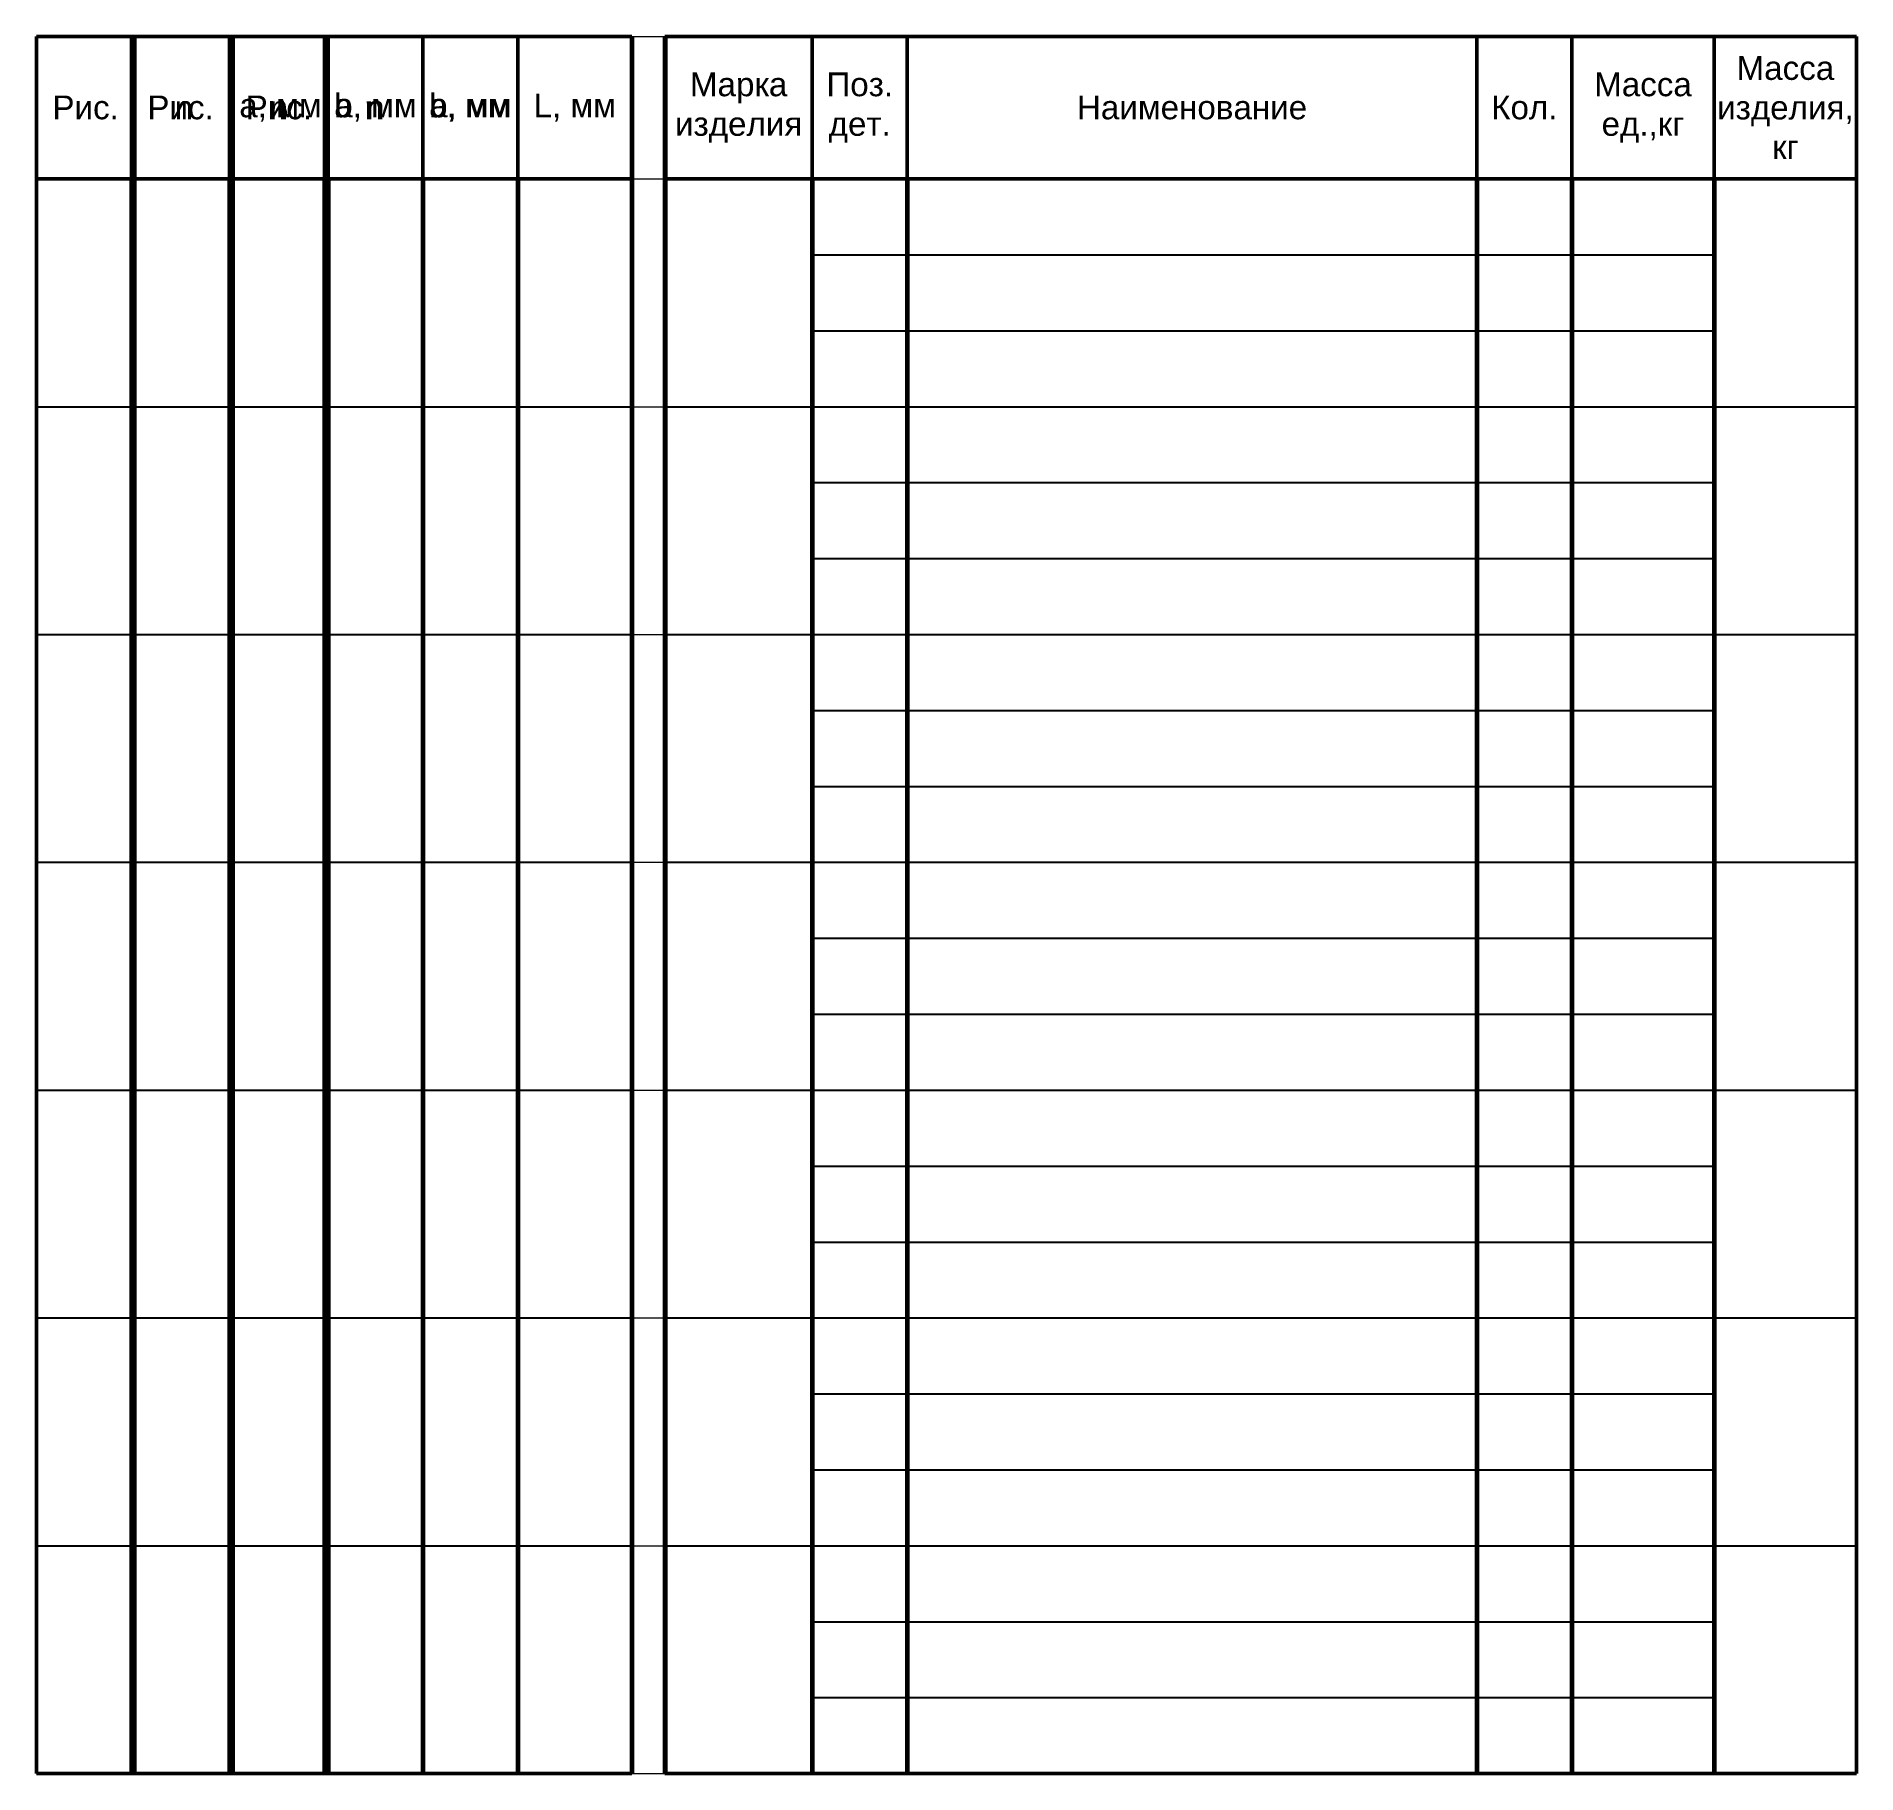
# Model space of a CAD drawing. Header units: millimetres. Extents: x 223 to 415, y 99 to 282.
import ezdxf

# ---------------------------------------------------------------- set-up
doc = ezdxf.new("R2010")
doc.units = ezdxf.units.MM
doc.layers.get('DefPoints').update_dxf_attribs({"color": 6})
doc.styles.add('Спецификации', font='arial.ttf')

# ---------------------------------------------------------------- blocks, each defined once
blk = doc.blocks.new('*T119')
at = {"color": 7, "linetype": 'Continuous', "lineweight": 50, "ltscale": 25}
for p, q in [((0, 0), (42.35, 0)), ((0, 0), (0, -15.01)), ((10.35, 0), (10.35, -15.01)), ((20.35, 0), (20.35, -15.01)), ((30.35, 0), (30.35, -15.01)), ((45.85, 0), (171.37, 0)), ((61.37, 0), (61.37, -15.01)), ((71.37, 0), (71.37, -15.01)), ((131.37, 0), (131.37, -15.01)), ((141.37, 0), (141.37, -15.01)), ((156.37, 0), (156.37, -15.01)), ((171.37, 0), (171.37, -183.01)), ((0, -183.01), (42.35, -183.01)), ((45.85, -183.01), (171.37, -183.01))]:
    blk.add_line(p, q, dxfattribs=at)
at = {"color": 0, "linetype": 'Continuous', "lineweight": 60, "ltscale": 25}
for p, q in [((42.35, 0), (42.35, -183.01)), ((45.85, 0), (45.85, -183.01)), ((0, -15.01), (0, -183.01)), ((10.35, -15.01), (10.35, -183.01)), ((20.35, -15.01), (20.35, -183.01)), ((30.35, -15.01), (30.35, -183.01)), ((61.37, -15.01), (61.37, -183.01)), ((71.37, -15.01), (71.37, -183.01)), ((131.37, -15.01), (131.37, -183.01)), ((141.37, -15.01), (141.37, -183.01)), ((156.37, -15.01), (156.37, -183.01))]:
    blk.add_line(p, q, dxfattribs=at)
at = {"color": 0, "linetype": 'Continuous', "lineweight": 40, "ltscale": 25}
for p, q in [((0, -15.01), (42.35, -15.01)), ((45.85, -15.01), (141.37, -15.01)), ((156.37, -15.01), (171.37, -15.01))]:
    blk.add_line(p, q, dxfattribs=at)
at = {"color": 7, "linetype": 'Continuous', "lineweight": 40, "ltscale": 25}
blk.add_line((141.37, -15.01), (156.37, -15.01), dxfattribs=at)
at = {"color": 7, "linetype": 'Continuous', "lineweight": 25, "ltscale": 25}
for p, q in [((61.37, -23.01), (156.37, -23.01)), ((61.37, -31.01), (156.37, -31.01)), ((0, -39.01), (42.35, -39.01)), ((45.85, -39.01), (171.37, -39.01)), ((61.37, -47.01), (156.37, -47.01)), ((61.37, -55.01), (156.37, -55.01)), ((0, -63.01), (42.35, -63.01)), ((45.85, -63.01), (171.37, -63.01)), ((61.37, -71.01), (156.37, -71.01)), ((61.37, -79.01), (156.37, -79.01)), ((0, -87.01), (42.35, -87.01)), ((45.85, -87.01), (171.37, -87.01)), ((61.37, -95.01), (156.37, -95.01)), ((61.37, -103.01), (156.37, -103.01)), ((0, -111.01), (42.35, -111.01)), ((45.85, -111.01), (171.37, -111.01)), ((61.37, -119.01), (156.37, -119.01)), ((61.37, -127.01), (156.37, -127.01)), ((0, -135.01), (42.35, -135.01)), ((45.85, -135.01), (171.37, -135.01)), ((61.37, -143.01), (156.37, -143.01)), ((61.37, -151.01), (156.37, -151.01)), ((0, -159.01), (42.35, -159.01)), ((45.85, -159.01), (171.37, -159.01)), ((61.37, -167.01), (156.37, -167.01)), ((61.37, -175.01), (156.37, -175.01))]:
    blk.add_line(p, q, dxfattribs=at)
at = {"layer": 'DefPoints', "color": 8, "linetype": 'ByBlock', "lineweight": 0, "ltscale": 25}
for p, q in [((42.35, 0), (45.85, 0)), ((42.35, -15.01), (45.85, -15.01)), ((42.35, -39.01), (45.85, -39.01)), ((42.35, -63.01), (45.85, -63.01)), ((42.35, -87.01), (45.85, -87.01)), ((42.35, -111.01), (45.85, -111.01)), ((42.35, -135.01), (45.85, -135.01)), ((42.35, -159.01), (45.85, -159.01)), ((42.35, -183.01), (45.85, -183.01))]:
    blk.add_line(p, q, dxfattribs=at)
at = {"color": 1, "linetype": 'Continuous', "ltscale": 25, "char_height": 2.5, "attachment_point": 5, "style": 'Спецификации'}
for s, insert, width in [('Марка^Jизделия', (53.61, -7.5), 14.5154), ('{\\fArial|b0|i0|c0;Поз.^Jдет.', (66.37, -7.5), 9), ('{\\fArial|b0|i0|c0;Масса^Jед.,кг', (148.87, -7.5), 14), ('{\\fArial|b0|i0|c0;Масса ^Jизделия,^Jкг', (163.87, -7.5), 14), ('{\\fArial Cyr|b0|i0|c204|p34;Рис.}', (5.18, -7.5), 9.3548), ('{\\fArial Cyr|b0|i0|c0|p34;n}', (15.35, -7.5), 9), ('{\\fArial Cyr|b0|i0|c204|p34;с, мм}', (25.35, -7.5), 9), ('{\\fArial Cyr|b0|i0|c0|p34;L\\fArial Cyr|b0|i0|c204|p34;, мм}', (36.35, -7.5), 11), ('{\\fArial Cyr|b0|i0|c0;', (44.1, -7.5), 2.5), ('{\\fArial|b0|i0|c0;Наименование', (101.37, -7.5), 59), ('{\\fArial|b0|i0|c0;Кол.', (136.37, -7.5), 9)]:
    blk.add_mtext(s, dxfattribs=dict(at, insert=insert, width=width))
blk = doc.blocks.new('*T120')
at = {"color": 0, "linetype": 'Continuous', "lineweight": 50, "ltscale": 25}
for p, q in [((0, 0), (42.35, 0)), ((0, 0), (0, -15.01)), ((10.35, 0), (10.35, -15.01)), ((20.35, 0), (20.35, -15.01)), ((30.35, 0), (30.35, -15.01)), ((42.35, 0), (42.35, -39.01)), ((45.85, 0), (171.37, 0)), ((45.85, 0), (45.85, -39.01)), ((61.37, 0), (61.37, -15.01)), ((71.37, 0), (71.37, -15.01)), ((131.37, 0), (131.37, -15.01)), ((141.37, 0), (141.37, -15.01)), ((156.37, 0), (156.37, -15.01)), ((171.37, 0), (171.37, -15.01)), ((0, -15.01), (42.35, -15.01)), ((45.85, -15.01), (171.37, -15.01))]:
    blk.add_line(p, q, dxfattribs=at)
at = {"color": 7, "linetype": 'Continuous', "lineweight": 50, "ltscale": 25}
for p, q in [((0, -15.01), (0, -183.01)), ((10.35, -15.01), (10.35, -183.01)), ((20.35, -15.01), (20.35, -183.01)), ((30.35, -15.01), (30.35, -183.01)), ((61.37, -15.01), (61.37, -183.01)), ((71.37, -15.01), (71.37, -183.01)), ((131.37, -15.01), (131.37, -183.01)), ((141.37, -15.01), (141.37, -183.01)), ((156.37, -15.01), (156.37, -183.01)), ((171.37, -15.01), (171.37, -183.01)), ((42.35, -39.01), (42.35, -183.01)), ((45.85, -39.01), (45.85, -183.01)), ((0, -183.01), (42.35, -183.01)), ((45.85, -183.01), (171.37, -183.01))]:
    blk.add_line(p, q, dxfattribs=at)
at = {"color": 7, "linetype": 'Continuous', "lineweight": 25, "ltscale": 25}
for p, q in [((61.37, -23.01), (156.37, -23.01)), ((61.37, -31.01), (156.37, -31.01)), ((0, -39.01), (42.35, -39.01)), ((45.85, -39.01), (171.37, -39.01)), ((61.37, -47.01), (156.37, -47.01)), ((61.37, -55.01), (156.37, -55.01)), ((0, -63.01), (42.35, -63.01)), ((45.85, -63.01), (171.37, -63.01)), ((61.37, -71.01), (156.37, -71.01)), ((61.37, -79.01), (156.37, -79.01)), ((0, -87.01), (42.35, -87.01)), ((45.85, -87.01), (171.37, -87.01)), ((61.37, -95.01), (156.37, -95.01)), ((61.37, -103.01), (156.37, -103.01)), ((0, -111.01), (42.35, -111.01)), ((45.85, -111.01), (171.37, -111.01)), ((61.37, -119.01), (156.37, -119.01)), ((61.37, -127.01), (156.37, -127.01)), ((0, -135.01), (42.35, -135.01)), ((45.85, -135.01), (171.37, -135.01)), ((61.37, -143.01), (156.37, -143.01)), ((61.37, -151.01), (156.37, -151.01)), ((0, -159.01), (42.35, -159.01)), ((45.85, -159.01), (171.37, -159.01)), ((61.37, -167.01), (156.37, -167.01)), ((61.37, -175.01), (156.37, -175.01))]:
    blk.add_line(p, q, dxfattribs=at)
at = {"layer": 'DefPoints', "color": 8, "linetype": 'ByBlock', "lineweight": 0, "ltscale": 25}
for p, q in [((42.35, 0), (45.85, 0)), ((42.35, -15.01), (45.85, -15.01)), ((42.35, -39.01), (45.85, -39.01)), ((42.35, -63.01), (45.85, -63.01)), ((42.35, -87.01), (45.85, -87.01)), ((42.35, -111.01), (45.85, -111.01)), ((42.35, -135.01), (45.85, -135.01)), ((42.35, -159.01), (45.85, -159.01)), ((42.35, -183.01), (45.85, -183.01))]:
    blk.add_line(p, q, dxfattribs=at)
at = {"color": 1, "linetype": 'Continuous', "ltscale": 25, "char_height": 2.5, "attachment_point": 5, "style": 'Спецификации'}
for s, insert, width in [('Марка^Jизделия', (53.61, -7.5), 14.5154), ('{\\fArial|b0|i0|c0;Поз.^Jдет.', (66.37, -7.5), 9), ('{\\fArial|b0|i0|c0;Масса^Jед.,кг', (148.87, -7.5), 14), ('{\\fArial|b0|i0|c0;Масса ^Jизделия,^Jкг', (163.87, -7.5), 14), ('{\\fArial Cyr|b0|i0|c0;n', (5.18, -7.5), 9.3548), ('{\\fArial Cyr|b0|i0|c204|p34;а, мм}', (15.35, -7.5), 9), ('{\\fArial Cyr|b0|i0|c0|p34;b\\fArial Cyr|b0|i0|c204|p34;, мм}', (25.35, -7.5), 9), ('{\\fArial Cyr|b0|i0|c0|p34;L\\fArial Cyr|b0|i0|c204|p34;, мм}', (36.35, -7.5), 11), ('{\\fArial Cyr|b0|i0|c0;', (44.1, -7.5), 2.5), ('{\\fArial|b0|i0|c0;Наименование', (101.37, -7.5), 59), ('{\\fArial|b0|i0|c0;Кол.', (136.37, -7.5), 9)]:
    blk.add_mtext(s, dxfattribs=dict(at, insert=insert, width=width))
blk = doc.blocks.new('*T121')
at = {"color": 0, "linetype": 'Continuous', "lineweight": 50, "ltscale": 25}
for p, q in [((0, 0), (62.71, 0)), ((0, 0), (0, -15.01)), ((10.35, 0), (10.35, -15.01)), ((20.71, 0), (20.71, -15.01)), ((30.71, 0), (30.71, -15.01)), ((40.71, 0), (40.71, -15.01)), ((50.71, 0), (50.71, -15.01)), ((62.71, 0), (62.71, -39.01)), ((66.21, 0), (191.72, 0)), ((66.21, 0), (66.21, -39.01)), ((81.72, 0), (81.72, -15.01)), ((91.72, 0), (91.72, -15.01)), ((151.72, 0), (151.72, -15.01)), ((161.72, 0), (161.72, -15.01)), ((176.72, 0), (176.72, -15.01)), ((191.72, 0), (191.72, -15.01)), ((0, -15.01), (62.71, -15.01)), ((66.21, -15.01), (191.72, -15.01))]:
    blk.add_line(p, q, dxfattribs=at)
at = {"color": 7, "linetype": 'Continuous', "lineweight": 50, "ltscale": 25}
for p, q in [((0, -15.01), (0, -183.01)), ((10.35, -15.01), (10.35, -183.01)), ((20.71, -15.01), (20.71, -183.01)), ((30.71, -15.01), (30.71, -183.01)), ((40.71, -15.01), (40.71, -183.01)), ((50.71, -15.01), (50.71, -183.01)), ((81.72, -15.01), (81.72, -183.01)), ((91.72, -15.01), (91.72, -183.01)), ((151.72, -15.01), (151.72, -183.01)), ((161.72, -15.01), (161.72, -183.01)), ((176.72, -15.01), (176.72, -183.01)), ((191.72, -15.01), (191.72, -183.01)), ((62.71, -39.01), (62.71, -183.01)), ((66.21, -39.01), (66.21, -183.01)), ((0, -183.01), (62.71, -183.01)), ((66.21, -183.01), (191.72, -183.01))]:
    blk.add_line(p, q, dxfattribs=at)
at = {"color": 7, "linetype": 'Continuous', "lineweight": 25, "ltscale": 25}
for p, q in [((81.72, -23.01), (176.72, -23.01)), ((81.72, -31.01), (176.72, -31.01)), ((0, -39.01), (62.71, -39.01)), ((66.21, -39.01), (191.72, -39.01)), ((81.72, -47.01), (176.72, -47.01)), ((81.72, -55.01), (176.72, -55.01)), ((0, -63.01), (62.71, -63.01)), ((66.21, -63.01), (191.72, -63.01)), ((81.72, -71.01), (176.72, -71.01)), ((81.72, -79.01), (176.72, -79.01)), ((0, -87.01), (62.71, -87.01)), ((66.21, -87.01), (191.72, -87.01)), ((81.72, -95.01), (176.72, -95.01)), ((81.72, -103.01), (176.72, -103.01)), ((0, -111.01), (62.71, -111.01)), ((66.21, -111.01), (191.72, -111.01)), ((81.72, -119.01), (176.72, -119.01)), ((81.72, -127.01), (176.72, -127.01)), ((0, -135.01), (62.71, -135.01)), ((66.21, -135.01), (191.72, -135.01)), ((81.72, -143.01), (176.72, -143.01)), ((81.72, -151.01), (176.72, -151.01)), ((0, -159.01), (62.71, -159.01)), ((66.21, -159.01), (191.72, -159.01)), ((81.72, -167.01), (176.72, -167.01)), ((81.72, -175.01), (176.72, -175.01))]:
    blk.add_line(p, q, dxfattribs=at)
at = {"layer": 'DefPoints', "color": 8, "linetype": 'ByBlock', "lineweight": 0, "ltscale": 25}
for p, q in [((62.71, 0), (66.21, 0)), ((62.71, -15.01), (66.21, -15.01)), ((62.71, -39.01), (66.21, -39.01)), ((62.71, -63.01), (66.21, -63.01)), ((62.71, -87.01), (66.21, -87.01)), ((62.71, -111.01), (66.21, -111.01)), ((62.71, -135.01), (66.21, -135.01)), ((62.71, -159.01), (66.21, -159.01)), ((62.71, -183.01), (66.21, -183.01))]:
    blk.add_line(p, q, dxfattribs=at)
at = {"color": 1, "linetype": 'Continuous', "ltscale": 25, "char_height": 2.5, "attachment_point": 5, "style": 'Спецификации'}
for s, insert, width in [('Марка^Jизделия', (73.97, -7.5), 14.5154), ('{\\fArial|b0|i0|c0;Поз.^Jдет.', (86.72, -7.5), 9), ('{\\fArial|b0|i0|c0;Масса^Jед.,кг', (169.22, -7.5), 14), ('{\\fArial|b0|i0|c0;Масса ^Jизделия,^Jкг', (184.22, -7.5), 14), ('Рис.', (5.18, -7.5), 9.3548), ('{\\fArial Cyr|b0|i0|c0;n', (15.53, -7.5), 9.3548), ('{\\fArial Cyr|b0|i0|c204|p34;а, мм}', (25.71, -7.5), 9), ('{\\fArial Cyr|b0|i0|c0|p34;b\\fArial Cyr|b0|i0|c204|p34;, мм}', (35.71, -7.5), 9), ('c, мм', (45.71, -7.5), 9), ('{\\fArial Cyr|b0|i0|c0|p34;L\\fArial Cyr|b0|i0|c204|p34;, мм}', (56.71, -7.5), 11), ('{\\fArial Cyr|b0|i0|c0;', (64.46, -7.5), 2.5), ('{\\fArial|b0|i0|c0;Наименование', (121.72, -7.5), 59), ('{\\fArial|b0|i0|c0;Кол.', (156.72, -7.5), 9)]:
    blk.add_mtext(s, dxfattribs=dict(at, insert=insert, width=width))
blk = doc.blocks.new('*T122')
at = {"color": 7, "linetype": 'Continuous', "lineweight": 50, "ltscale": 25}
for p, q in [((0, 0), (32.35, 0)), ((0, 0), (0, -15.01)), ((10.35, 0), (10.35, -15.01)), ((20.35, 0), (20.35, -15.01)), ((35.85, 0), (161.37, 0)), ((51.37, 0), (51.37, -15.01)), ((61.37, 0), (61.37, -15.01)), ((121.37, 0), (121.37, -15.01)), ((131.37, 0), (131.37, -15.01)), ((146.37, 0), (146.37, -15.01)), ((161.37, 0), (161.37, -183.01)), ((0, -183.01), (32.35, -183.01)), ((35.85, -183.01), (161.37, -183.01))]:
    blk.add_line(p, q, dxfattribs=at)
at = {"color": 0, "linetype": 'Continuous', "lineweight": 60, "ltscale": 25}
for p, q in [((32.35, 0), (32.35, -183.01)), ((35.85, 0), (35.85, -183.01)), ((0, -15.01), (0, -183.01)), ((10.35, -15.01), (10.35, -183.01)), ((20.35, -15.01), (20.35, -183.01)), ((51.37, -15.01), (51.37, -183.01)), ((61.37, -15.01), (61.37, -183.01)), ((121.37, -15.01), (121.37, -183.01)), ((131.37, -15.01), (131.37, -183.01)), ((146.37, -15.01), (146.37, -183.01))]:
    blk.add_line(p, q, dxfattribs=at)
at = {"color": 0, "linetype": 'Continuous', "lineweight": 40, "ltscale": 25}
for p, q in [((0, -15.01), (32.35, -15.01)), ((35.85, -15.01), (131.37, -15.01)), ((146.37, -15.01), (161.37, -15.01))]:
    blk.add_line(p, q, dxfattribs=at)
at = {"color": 7, "linetype": 'Continuous', "lineweight": 40, "ltscale": 25}
blk.add_line((131.37, -15.01), (146.37, -15.01), dxfattribs=at)
at = {"color": 7, "linetype": 'Continuous', "lineweight": 25, "ltscale": 25}
for p, q in [((51.37, -23.01), (146.37, -23.01)), ((51.37, -31.01), (146.37, -31.01)), ((0, -39.01), (32.35, -39.01)), ((35.85, -39.01), (161.37, -39.01)), ((51.37, -47.01), (146.37, -47.01)), ((51.37, -55.01), (146.37, -55.01)), ((0, -63.01), (32.35, -63.01)), ((35.85, -63.01), (161.37, -63.01)), ((51.37, -71.01), (146.37, -71.01)), ((51.37, -79.01), (146.37, -79.01)), ((0, -87.01), (32.35, -87.01)), ((35.85, -87.01), (161.37, -87.01)), ((51.37, -95.01), (146.37, -95.01)), ((51.37, -103.01), (146.37, -103.01)), ((0, -111.01), (32.35, -111.01)), ((35.85, -111.01), (161.37, -111.01)), ((51.37, -119.01), (146.37, -119.01)), ((51.37, -127.01), (146.37, -127.01)), ((0, -135.01), (32.35, -135.01)), ((35.85, -135.01), (161.37, -135.01)), ((51.37, -143.01), (146.37, -143.01)), ((51.37, -151.01), (146.37, -151.01)), ((0, -159.01), (32.35, -159.01)), ((35.85, -159.01), (161.37, -159.01)), ((51.37, -167.01), (146.37, -167.01)), ((51.37, -175.01), (146.37, -175.01))]:
    blk.add_line(p, q, dxfattribs=at)
at = {"layer": 'DefPoints', "color": 8, "linetype": 'ByBlock', "lineweight": 0, "ltscale": 25}
for p, q in [((32.35, 0), (35.85, 0)), ((32.35, -15.01), (35.85, -15.01)), ((32.35, -39.01), (35.85, -39.01)), ((32.35, -63.01), (35.85, -63.01)), ((32.35, -87.01), (35.85, -87.01)), ((32.35, -111.01), (35.85, -111.01)), ((32.35, -135.01), (35.85, -135.01)), ((32.35, -159.01), (35.85, -159.01)), ((32.35, -183.01), (35.85, -183.01))]:
    blk.add_line(p, q, dxfattribs=at)
at = {"color": 1, "linetype": 'Continuous', "ltscale": 25, "char_height": 2.5, "attachment_point": 5, "style": 'Спецификации'}
for s, insert, width in [('Марка^Jизделия', (43.61, -7.5), 14.5154), ('{\\fArial|b0|i0|c0;Поз.^Jдет.', (56.37, -7.5), 9), ('{\\fArial|b0|i0|c0;Масса^Jед.,кг', (138.87, -7.5), 14), ('{\\fArial|b0|i0|c0;Масса ^Jизделия,^Jкг', (153.87, -7.5), 14), ('{\\fArial Cyr|b0|i0|c0;n', (5.18, -7.5), 9.3548), ('{\\fArial Cyr|b0|i0|c204|p34;а, мм}', (15.35, -7.5), 9), ('{\\fArial Cyr|b0|i0|c0|p34;L\\fArial Cyr|b0|i0|c204|p34;, мм}', (26.35, -7.5), 11), ('{\\fArial Cyr|b0|i0|c0;', (34.1, -7.5), 2.5), ('{\\fArial|b0|i0|c0;Наименование', (91.37, -7.5), 59), ('{\\fArial|b0|i0|c0;Кол.', (126.37, -7.5), 9)]:
    blk.add_mtext(s, dxfattribs=dict(at, insert=insert, width=width))
blk = doc.blocks.new('*T123')
at = {"color": 7, "linetype": 'Continuous', "lineweight": 50, "ltscale": 25}
for p, q in [((0, 0), (52.71, 0)), ((0, 0), (0, -15.01)), ((10.35, 0), (10.35, -15.01)), ((20.71, 0), (20.71, -15.01)), ((30.71, 0), (30.71, -15.01)), ((40.71, 0), (40.71, -15.01)), ((56.21, 0), (181.72, 0)), ((71.72, 0), (71.72, -15.01)), ((81.72, 0), (81.72, -15.01)), ((141.72, 0), (141.72, -15.01)), ((151.72, 0), (151.72, -15.01)), ((166.72, 0), (166.72, -15.01)), ((181.72, 0), (181.72, -183.01)), ((0, -183.01), (52.71, -183.01)), ((56.21, -183.01), (181.72, -183.01))]:
    blk.add_line(p, q, dxfattribs=at)
at = {"color": 0, "linetype": 'Continuous', "lineweight": 60, "ltscale": 25}
for p, q in [((52.71, 0), (52.71, -183.01)), ((56.21, 0), (56.21, -183.01)), ((0, -15.01), (0, -183.01)), ((10.35, -15.01), (10.35, -183.01)), ((20.71, -15.01), (20.71, -183.01)), ((30.71, -15.01), (30.71, -183.01)), ((40.71, -15.01), (40.71, -183.01)), ((71.72, -15.01), (71.72, -183.01)), ((81.72, -15.01), (81.72, -183.01)), ((141.72, -15.01), (141.72, -183.01)), ((151.72, -15.01), (151.72, -183.01)), ((166.72, -15.01), (166.72, -183.01))]:
    blk.add_line(p, q, dxfattribs=at)
at = {"color": 0, "linetype": 'Continuous', "lineweight": 40, "ltscale": 25}
for p, q in [((0, -15.01), (52.71, -15.01)), ((56.21, -15.01), (151.72, -15.01)), ((166.72, -15.01), (181.72, -15.01))]:
    blk.add_line(p, q, dxfattribs=at)
at = {"color": 7, "linetype": 'Continuous', "lineweight": 40, "ltscale": 25}
blk.add_line((151.72, -15.01), (166.72, -15.01), dxfattribs=at)
at = {"color": 7, "linetype": 'Continuous', "lineweight": 25, "ltscale": 25}
for p, q in [((71.72, -23.01), (166.72, -23.01)), ((71.72, -31.01), (166.72, -31.01)), ((0, -39.01), (52.71, -39.01)), ((56.21, -39.01), (181.72, -39.01)), ((71.72, -47.01), (166.72, -47.01)), ((71.72, -55.01), (166.72, -55.01)), ((0, -63.01), (52.71, -63.01)), ((56.21, -63.01), (181.72, -63.01)), ((71.72, -71.01), (166.72, -71.01)), ((71.72, -79.01), (166.72, -79.01)), ((0, -87.01), (52.71, -87.01)), ((56.21, -87.01), (181.72, -87.01)), ((71.72, -95.01), (166.72, -95.01)), ((71.72, -103.01), (166.72, -103.01)), ((0, -111.01), (52.71, -111.01)), ((56.21, -111.01), (181.72, -111.01)), ((71.72, -119.01), (166.72, -119.01)), ((71.72, -127.01), (166.72, -127.01)), ((0, -135.01), (52.71, -135.01)), ((56.21, -135.01), (181.72, -135.01)), ((71.72, -143.01), (166.72, -143.01)), ((71.72, -151.01), (166.72, -151.01)), ((0, -159.01), (52.71, -159.01)), ((56.21, -159.01), (181.72, -159.01)), ((71.72, -167.01), (166.72, -167.01)), ((71.72, -175.01), (166.72, -175.01))]:
    blk.add_line(p, q, dxfattribs=at)
at = {"layer": 'DefPoints', "color": 8, "linetype": 'ByBlock', "lineweight": 0, "ltscale": 25}
for p, q in [((52.71, 0), (56.21, 0)), ((52.71, -15.01), (56.21, -15.01)), ((52.71, -39.01), (56.21, -39.01)), ((52.71, -63.01), (56.21, -63.01)), ((52.71, -87.01), (56.21, -87.01)), ((52.71, -111.01), (56.21, -111.01)), ((52.71, -135.01), (56.21, -135.01)), ((52.71, -159.01), (56.21, -159.01)), ((52.71, -183.01), (56.21, -183.01))]:
    blk.add_line(p, q, dxfattribs=at)
at = {"color": 1, "linetype": 'Continuous', "ltscale": 25, "char_height": 2.5, "attachment_point": 5, "style": 'Спецификации'}
for s, insert, width in [('Марка^Jизделия', (63.97, -7.5), 14.5154), ('{\\fArial|b0|i0|c0;Поз.^Jдет.', (76.72, -7.5), 9), ('{\\fArial|b0|i0|c0;Масса^Jед.,кг', (159.22, -7.5), 14), ('{\\fArial|b0|i0|c0;Масса ^Jизделия,^Jкг', (174.22, -7.5), 14), ('Рис.', (5.18, -7.5), 9.3548), ('{\\fArial Cyr|b0|i0|c0;n', (15.53, -7.5), 9.3548), ('{\\fArial Cyr|b0|i0|c204|p34;а, мм}', (25.71, -7.5), 9), ('с, мм', (35.71, -7.5), 9), ('{\\fArial Cyr|b0|i0|c0|p34;L\\fArial Cyr|b0|i0|c204|p34;, мм}', (46.71, -7.5), 11), ('{\\fArial Cyr|b0|i0|c0;', (54.46, -7.5), 2.5), ('{\\fArial|b0|i0|c0;Наименование', (111.72, -7.5), 59), ('{\\fArial|b0|i0|c0;Кол.', (146.72, -7.5), 9)]:
    blk.add_mtext(s, dxfattribs=dict(at, insert=insert, width=width))

msp = doc.modelspace()

# ---------------------------------------------------------------- block references
for name, p in [('*T121', (223.28, 282.01)), ('*T123', (233.28, 282.01)), ('*T119', (243.63, 282.01)), ('*T120', (243.63, 282.01)), ('*T122', (253.63, 282.01))]:
    msp.add_blockref(name, p)

doc.saveas('drawing.dxf')
